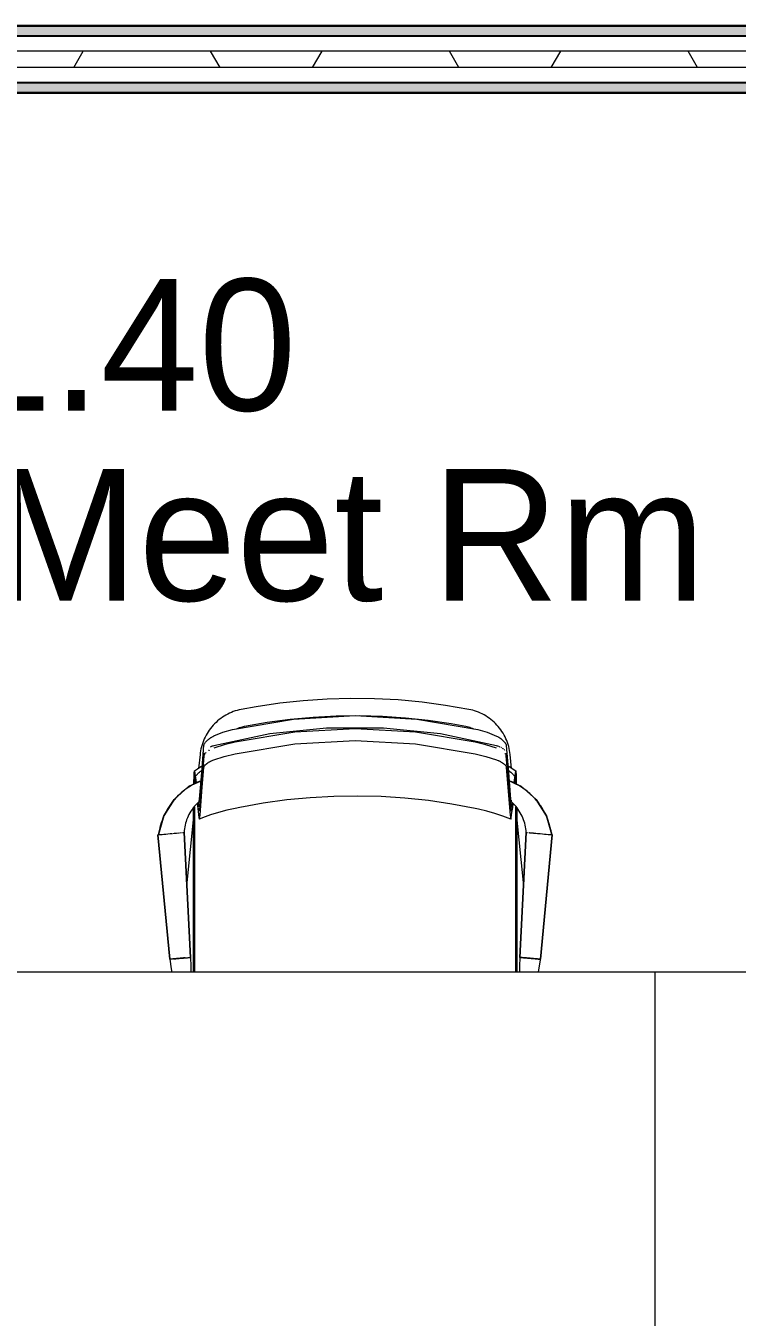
# Model space of a CAD drawing. Header units: millimetres. Extents: x 155920 to 295199, y -4084 to 97293.
# Drawn here: x 158580 to 159661, y 24945 to 26907 of the extents above; entities that cross this region are included whole.
import ezdxf

# ---------------------------------------------------------------- set-up
doc = ezdxf.new("R2010")
doc.units = ezdxf.units.MM
doc.header["$MEASUREMENT"] = 0
for name, color, linetype, lineweight in [('A-AREA-IDEN', 7, 'CONTINUOUS', 9), ('A-WALL', 7, 'CONTINUOUS', 9), ('A-WALL-PATT', 7, 'CONTINUOUS', 25), ('I-FURN', 8, 'CONTINUOUS', 9), ('I-WALL', 7, 'CONTINUOUS', 9)]:
    doc.layers.add(name, color=color, linetype=linetype, lineweight=lineweight)
doc.styles.add('Century Gothic', font='GOTHIC.TTF', dxfattribs={"height": 200})

msp = doc.modelspace()

# ---------------------------------------------------------------- hatches: boundary and pattern name
at = {"layer": 'A-WALL-PATT', "lineweight": 5}
msp.add_hatch(color=256, dxfattribs=at).paths.add_polyline_path([(157938, 26892.3), (161204.9, 26892.3), (161204.9, 26907.3), (157247.8, 26907.3), (157247.8, 26892.3), (157340, 26892.3)], flags=0)
at = {"layer": 'A-WALL-PATT', "lineweight": 9}
h = msp.add_hatch(color=256, dxfattribs=at)
h.paths.add_polyline_path([(160928.1, 26805.3), (161134.9, 26805.3), (161134.9, 26820.3), (160766.7, 26820.3), (160766.7, 26805.3)], flags=0)
h.paths.add_polyline_path([(157340, 26805.3), (160696.7, 26805.3), (160696.7, 26820.3), (157247.8, 26820.3), (157247.8, 26805.3)], flags=0)

# ---------------------------------------------------------------- linework, layer by layer
at = {"layer": 'A-WALL'}
for p, q in [((161204.9, 26892.3), (157247.8, 26892.3)), ((161204.9, 26891.3), (157247.8, 26891.3)), ((161204.9, 26868.8), (157247.8, 26868.8)), ((161204.9, 26843.8), (157247.8, 26843.8)), ((160696.7, 26821.3), (157247.8, 26821.3)), ((160696.7, 26820.3), (157247.8, 26820.3))]:
    msp.add_line(p, q, dxfattribs=at)
at = {"layer": 'A-WALL-PATT', "linetype": 'Continuous', "lineweight": 9}
for p, q in [((158652.5, 26843.8), (158666.9, 26868.8)), ((158874.9, 26843.8), (158860.5, 26868.8)), ((159015.4, 26843.8), (159029.8, 26868.8)), ((159237.8, 26843.8), (159223.4, 26868.8)), ((159378.3, 26843.8), (159392.7, 26868.8)), ((159600.7, 26843.8), (159586.3, 26868.8))]:
    msp.add_line(p, q, dxfattribs=at)
at = {"layer": 'I-FURN'}
for p, q in [((158898, 25866.1), (158895, 25865.1)), ((158901, 25867), (158898, 25866.1)), ((158904, 25867.8), (158901, 25867)), ((158907.1, 25868.4), (158904, 25867.8)), ((158929.8, 25872.5), (158907.1, 25868.4)), ((158965.5, 25877.8), (158929.8, 25872.5)), ((159001.4, 25881.7), (158965.5, 25877.8)), ((159037.5, 25884.1), (159001.4, 25881.7)), ((159073.6, 25885.1), (159037.5, 25884.1)), ((159109.7, 25884.7), (159073.6, 25885.1)), ((159145.8, 25882.8), (159109.7, 25884.7)), ((159181.8, 25879.4), (159145.8, 25882.8)), ((159217.6, 25874.6), (159181.8, 25879.4)), ((159253.2, 25868.4), (159217.6, 25874.6)), ((159255.8, 25867.9), (159253.2, 25868.4)), ((159258.9, 25867.1), (159255.8, 25867.9)), ((159261.8, 25866.2), (159258.9, 25867.1)), ((159264.8, 25865.2), (159261.8, 25866.2)), ((158866.4, 25846.6), (158864.3, 25844.3)), ((158868.7, 25848.8), (158866.4, 25846.6)), ((158871, 25850.9), (158868.7, 25848.8)), ((158873.4, 25852.9), (158871, 25850.9)), ((158875.9, 25854.8), (158873.4, 25852.9)), ((158878.4, 25856.6), (158875.9, 25854.8)), ((158881, 25858.2), (158878.4, 25856.6)), ((158883.7, 25859.8), (158881, 25858.2)), ((158886.5, 25861.3), (158883.7, 25859.8)), ((158889.3, 25862.7), (158886.5, 25861.3)), ((158892.1, 25863.9), (158889.3, 25862.7)), ((158895, 25865.1), (158892.1, 25863.9)), ((158893.8, 25837.9), (158986.5, 25853.7)), ((158912, 25842.9), (158946.6, 25848.9)), ((158946.6, 25848.9), (158981.4, 25853.6)), ((158981.4, 25853.6), (159016.3, 25856.8)), ((158986.5, 25853.7), (159080.1, 25859)), ((159016.3, 25856.8), (159051.4, 25858.7)), ((159051.4, 25858.7), (159086.5, 25859.1)), ((159080.1, 25859), (159173.8, 25853.7)), ((159086.5, 25859.1), (159121.5, 25858.2)), ((159121.5, 25858.2), (159156.6, 25855.8)), ((159156.6, 25855.8), (159191.4, 25852.1)), ((159173.8, 25853.7), (159266.5, 25837.9)), ((159191.4, 25852.1), (159226.2, 25846.9)), ((159226.2, 25846.9), (159248.2, 25842.9)), ((159267.7, 25864.1), (159264.8, 25865.2)), ((159270.6, 25862.9), (159267.7, 25864.1)), ((159273.4, 25861.5), (159270.6, 25862.9)), ((159276.1, 25860), (159273.4, 25861.5)), ((159278.8, 25858.5), (159276.1, 25860)), ((159281.5, 25856.8), (159278.8, 25858.5)), ((159284, 25855), (159281.5, 25856.8)), ((159286.5, 25853.1), (159284, 25855)), ((159288.9, 25851.2), (159286.5, 25853.1)), ((159291.3, 25849.1), (159288.9, 25851.2)), ((159293.5, 25846.9), (159291.3, 25849.1)), ((159295.7, 25844.7), (159293.5, 25846.9)), ((158853.5, 25829.1), (158852, 25826.3)), ((158855, 25831.8), (158853.5, 25829.1)), ((158856.7, 25834.5), (158855, 25831.8)), ((158858.4, 25837.1), (158856.7, 25834.5)), ((158860.3, 25839.6), (158858.4, 25837.1)), ((158862.2, 25842), (158860.3, 25839.6)), ((158864.3, 25844.3), (158862.2, 25842)), ((158865.3, 25828.1), (158879.3, 25833.8)), ((158950.5, 25831.2), (158865.3, 25813.2)), ((158879.3, 25833.8), (158893.8, 25837.9)), ((158988.4, 25833.8), (158897.6, 25818.7)), ((158900.5, 25839.2), (158902.4, 25840)), ((158902.4, 25840), (158904.3, 25840.8)), ((158904.3, 25840.8), (158906.3, 25841.4)), ((158906.3, 25841.4), (158908.3, 25842)), ((158908.3, 25842), (158910.3, 25842.5)), ((158910.3, 25842.5), (158912, 25842.9)), ((159036.8, 25840.2), (158950.5, 25831.2)), ((159080.1, 25838.9), (158988.4, 25833.8)), ((159123.5, 25840.2), (159036.8, 25840.2)), ((159171.9, 25833.8), (159080.1, 25838.9)), ((159209.8, 25831.2), (159123.5, 25840.2)), ((159262.7, 25818.7), (159171.9, 25833.8)), ((159294.9, 25813.2), (159209.8, 25831.2)), ((159248.2, 25842.9), (159250.3, 25842.5)), ((159250.3, 25842.5), (159252.3, 25841.9)), ((159252.3, 25841.9), (159254.3, 25841.3)), ((159254.3, 25841.3), (159256.2, 25840.7)), ((159256.2, 25840.7), (159258.2, 25839.9)), ((159258.2, 25839.9), (159260.1, 25839.1)), ((159266.5, 25837.9), (159280.9, 25833.7)), ((159280.9, 25833.7), (159294.9, 25828)), ((159297.7, 25842.3), (159295.7, 25844.7)), ((159299.7, 25839.9), (159297.7, 25842.3)), ((159301.6, 25837.4), (159299.7, 25839.9)), ((159303.3, 25834.8), (159301.6, 25837.4)), ((159305, 25832.2), (159303.3, 25834.8)), ((159306.6, 25829.5), (159305, 25832.2)), ((159308, 25826.7), (159306.6, 25829.5)), ((159309.4, 25823.9), (159308, 25826.7)), ((158845.8, 25808.7), (158845.2, 25805.7)), ((158846.6, 25811.8), (158845.8, 25808.7)), ((158847.4, 25814.8), (158846.6, 25811.8)), ((158847, 25772.6), (158850.3, 25813.9)), ((158848.4, 25817.7), (158847.4, 25814.8)), ((158849.5, 25820.6), (158848.4, 25817.7)), ((158850.7, 25823.5), (158849.5, 25820.6)), ((158852, 25826.3), (158850.7, 25823.5)), ((158881.3, 25814.6), (158865.3, 25809.6)), ((158897.6, 25818.7), (158881.3, 25814.6)), ((158897.6, 25801.1), (158988.4, 25816.2)), ((158988.4, 25816.2), (159080.1, 25821.3)), ((159080.1, 25821.3), (159171.9, 25816.2)), ((159171.9, 25816.2), (159262.7, 25801)), ((159278.9, 25814.5), (159262.7, 25818.7)), ((159294.9, 25809.5), (159278.9, 25814.5)), ((159310.6, 25821.1), (159309.4, 25823.9)), ((159309.9, 25813.8), (159313.2, 25772.6)), ((159311.7, 25818.1), (159310.6, 25821.1)), ((159312.7, 25815.2), (159311.7, 25818.1)), ((159313.6, 25812.2), (159312.7, 25815.2)), ((159314.3, 25809.2), (159313.6, 25812.2)), ((159314.9, 25806.1), (159314.3, 25809.2)), ((158844.4, 25799.9), (158842.2, 25778.8)), ((158844.7, 25802.6), (158844.4, 25799.9)), ((158845.2, 25805.7), (158844.7, 25802.6)), ((158850.3, 25802.3), (158847.1, 25762.5)), ((158850.3, 25798), (158847.1, 25758.9)), ((158865.3, 25791.9), (158881.3, 25796.9)), ((158881.3, 25796.9), (158897.6, 25801.1)), ((159262.7, 25801), (159278.9, 25796.9)), ((159278.9, 25796.9), (159294.9, 25791.9)), ((159313.1, 25762.4), (159309.9, 25802.2)), ((159313.1, 25758.9), (159309.9, 25798)), ((159315.5, 25803), (159314.9, 25806.1)), ((159315.8, 25799.9), (159315.5, 25803)), ((159318, 25778.8), (159315.8, 25799.9)), ((158835.3, 25762.3), (158835.5, 25769)), ((158835.9, 25774.9), (158840.7, 25778.4)), ((158836.1, 25774.4), (158838.4, 25757.6)), ((158837.7, 25766.9), (158838.5, 25768)), ((158838.5, 25768), (158839.4, 25769.1)), ((158839.4, 25769.1), (158840.3, 25770.1)), ((158840.3, 25770.1), (158841.3, 25771.1)), ((158840.7, 25778.4), (158845.6, 25781.6)), ((158841.3, 25771.1), (158842.3, 25772.1)), ((158842.3, 25772.1), (158843.4, 25773)), ((158843.4, 25773), (158844.5, 25773.9)), ((158843.8, 25731.9), (158847, 25772.6)), ((158844.5, 25773.9), (158845.6, 25774.7)), ((158845.6, 25781.6), (158847.8, 25782.9)), ((158845.6, 25774.7), (158846.7, 25775.5)), ((158847.3, 25743.9), (158850.3, 25780.4)), ((159309.9, 25780.3), (159312.9, 25743.9)), ((159312.4, 25782.9), (159315.3, 25781.2)), ((159313.1, 25775.7), (159314.3, 25774.9)), ((159313.2, 25772.6), (159316.5, 25731.9)), ((159314.3, 25774.9), (159315.5, 25774.1)), ((159315.3, 25781.2), (159320.2, 25777.9)), ((159315.5, 25774.1), (159316.6, 25773.2)), ((159316.6, 25773.2), (159317.7, 25772.2)), ((159317.7, 25772.2), (159318.7, 25771.3)), ((159318.7, 25771.3), (159319.7, 25770.2)), ((159319.7, 25770.2), (159320.7, 25769.2)), ((159320.2, 25777.9), (159324.3, 25774.9)), ((159320.7, 25769.2), (159321.6, 25768.1)), ((159321.6, 25768.1), (159322.5, 25767)), ((159321.8, 25757.4), (159324.2, 25774.4)), ((159324.7, 25769), (159324.9, 25762.4)), ((158804.9, 25731.7), (158827, 25751.2)), ((158827, 25751.2), (158804.9, 25731.7)), ((158827, 25751.2), (158804.9, 25731.7)), ((158821.5, 25746.3), (158827, 25751.2)), ((158827, 25751.2), (158846, 25759.9)), ((158846, 25759.9), (158827, 25751.2)), ((158846, 25759.9), (158827, 25751.2)), ((158827, 25751.2), (158833.7, 25754.2)), ((158836.4, 25762.6), (158835.1, 25762.3)), ((158835.1, 25762.3), (158835.3, 25755.5)), ((158835.1, 25755.3), (158835.1, 25762)), ((158835.7, 25764.4), (158835.6, 25762.3)), ((158836.5, 25759.9), (158836, 25766.1)), ((158836.4, 25765), (158836.6, 25765.4)), ((158836.9, 25756.8), (158836.5, 25759.9)), ((158836.6, 25765.4), (158836.8, 25765.7)), ((158836.7, 25763.7), (158836.6, 25764.6)), ((158836.9, 25762.7), (158836.7, 25763.7)), ((158836.8, 25765.7), (158836.9, 25765.7)), ((158836.9, 25765.7), (158837.7, 25766.9)), ((158837.7, 25757.3), (158836.9, 25762.7)), ((158847.1, 25758.9), (158843.9, 25719.9)), ((158847.1, 25762), (158844.1, 25724.7)), ((159316.3, 25719.9), (159313.1, 25758.9)), ((159316.1, 25724.6), (159313.2, 25762)), ((159333.2, 25751.2), (159314.3, 25759.9)), ((159314.3, 25759.9), (159333.2, 25751.2)), ((159333.2, 25751.2), (159314.3, 25759.9)), ((159322.5, 25767), (159323.3, 25765.8)), ((159323.7, 25764.5), (159322.6, 25757.1)), ((159323.3, 25765.8), (159323.9, 25764.9)), ((159323.7, 25759.9), (159323.3, 25756.4)), ((159324.2, 25766.1), (159323.7, 25759.9)), ((159324.6, 25762.4), (159324.6, 25764.4)), ((159325.1, 25755.2), (159325.4, 25762.4)), ((159325.4, 25753.8), (159325.4, 25762.4)), ((159326.6, 25754.2), (159333.2, 25751.2)), ((159355.3, 25731.7), (159333.2, 25751.2)), ((159333.2, 25751.2), (159355.3, 25731.7)), ((159333.2, 25751.2), (159338.8, 25746.3)), ((159355.3, 25731.7), (159333.2, 25751.2)), ((158789.3, 25706.7), (158804.9, 25731.7)), ((158804.9, 25731.7), (158789.3, 25706.7)), ((158804.9, 25731.7), (158789.3, 25706.7)), ((158801, 25725.4), (158804.9, 25731.7)), ((158804.9, 25731.7), (158810.5, 25736.6)), ((158842.3, 25730.1), (158842.4, 25728.8)), ((158844.4, 25707.5), (158847.3, 25743.9)), ((158976.2, 25730.8), (158940.5, 25725.9)), ((159012, 25734.2), (158976.2, 25730.8)), ((159047.9, 25736.2), (159012, 25734.2)), ((159083.9, 25736.8), (159047.9, 25736.2)), ((159119.9, 25735.9), (159083.9, 25736.8)), ((159155.9, 25733.6), (159119.9, 25735.9)), ((159191.7, 25729.9), (159155.9, 25733.6)), ((159227.3, 25724.7), (159191.7, 25729.9)), ((159312.9, 25743.9), (159315.9, 25707.5)), ((159317.8, 25728.8), (159318, 25730.3)), ((159349.8, 25736.6), (159355.3, 25731.7)), ((159371, 25706.7), (159355.3, 25731.7)), ((159355.3, 25731.7), (159371, 25706.7)), ((159355.3, 25731.7), (159359.2, 25725.4)), ((159371, 25706.7), (159355.3, 25731.7)), ((158789.3, 25706.7), (158799.3, 25722.8)), ((158834.6, 25691.6), (158834.5, 25718.2)), ((158834.6, 25718.3), (158834.7, 25655.8)), ((158835.1, 25716.6), (158835.1, 25719.2)), ((158835.1, 25469), (158835.1, 25716.6)), ((158835.8, 25719.9), (158835.8, 25718)), ((158835.8, 25718), (158835.8, 25469)), ((158840, 25725.2), (158840.3, 25722.2)), ((158840.3, 25722.2), (158841.5, 25713.2)), ((158842.3, 25716.5), (158841, 25726.1)), ((158841.5, 25713.2), (158842.8, 25704.1)), ((158842.9, 25721.7), (158842.2, 25726.7)), ((158845, 25714.9), (158843, 25714.1)), ((158872.6, 25711.9), (158860.3, 25708)), ((158885, 25715.2), (158872.6, 25711.9)), ((158897.6, 25718.1), (158885, 25715.2)), ((158905, 25719.6), (158897.6, 25718.1)), ((158940.5, 25725.9), (158905, 25719.6)), ((159262.7, 25718.1), (159227.3, 25724.7)), ((159267.7, 25717), (159262.7, 25718.1)), ((159280.2, 25714), (159267.7, 25717)), ((159292.6, 25710.4), (159280.2, 25714)), ((159304.8, 25706.3), (159292.6, 25710.4)), ((159317.3, 25714.1), (159315.3, 25714.9)), ((159318.1, 25726.8), (159317.3, 25721.6)), ((159317.5, 25704.1), (159318.5, 25711.8)), ((159319.2, 25726.1), (159317.9, 25716.5)), ((159318.5, 25711.8), (159319.6, 25719.5)), ((159319.6, 25719.5), (159320.3, 25725.2)), ((159324.3, 25718), (159324.3, 25720.1)), ((159324.3, 25469), (159324.3, 25718)), ((159325.4, 25716.6), (159325.4, 25718.8)), ((159325.4, 25469), (159325.4, 25716.6)), ((159325.6, 25655.8), (159325.7, 25718.3)), ((159325.7, 25718.2), (159325.7, 25691.6)), ((159360.9, 25722.8), (159371, 25706.7)), ((158781.3, 25678.2), (158789.3, 25706.7)), ((158789.3, 25706.7), (158781.3, 25678.2)), ((158781.3, 25678.2), (158789.3, 25706.7)), ((158789.3, 25706.7), (158781.3, 25678.2)), ((158834.6, 25705.5), (158824.2, 25605.4)), ((158834.6, 25655.8), (158834.6, 25691.6)), ((158848.1, 25703.6), (158843.4, 25701.8)), ((158860.3, 25708), (158848.1, 25703.6)), ((159316.8, 25701.8), (159304.8, 25706.3)), ((159336.1, 25605.4), (159325.7, 25705.4)), ((159325.7, 25691.6), (159325.7, 25655.8)), ((159378.9, 25678.2), (159371, 25706.7)), ((159371, 25706.7), (159378.9, 25678.2)), ((159371, 25706.7), (159378.9, 25678.2)), ((159378.9, 25678.2), (159371, 25706.7)), ((158798.4, 25488.8), (158780.5, 25678.1)), ((158780.5, 25678.1), (158798.4, 25488.8)), ((158780.5, 25678.1), (158780.8, 25678.1)), ((158780.8, 25678.1), (158781.6, 25678.2)), ((158781.6, 25678.2), (158782.9, 25678.3)), ((158782.9, 25678.3), (158784.7, 25678.4)), ((158784.7, 25678.4), (158786.9, 25678.6)), ((158786.9, 25678.6), (158789.5, 25678.9)), ((158789.5, 25678.9), (158792.4, 25679.1)), ((158792.4, 25679.1), (158795.5, 25679.4)), ((158795.5, 25679.4), (158798.8, 25679.7)), ((158798.8, 25679.7), (158802.1, 25680)), ((158803.1, 25680.1), (158805.3, 25680.3)), ((158805.3, 25680.3), (158808, 25680.5)), ((158808.4, 25680.5), (158812.6, 25680.9)), ((158808.4, 25680.5), (158811.3, 25680.8)), ((158813.9, 25681), (158816.1, 25681.2)), ((158813.9, 25681), (158816.1, 25681.2)), ((158817.9, 25681.4), (158819.3, 25681.5)), ((158819.3, 25681.5), (158820.1, 25681.5)), ((158820.1, 25681.5), (158820.3, 25681.6)), ((158820.3, 25681.6), (158829.9, 25491.6)), ((158829.9, 25491.6), (158820.3, 25681.6)), ((159330.3, 25491.6), (159339.9, 25681.6)), ((159339.9, 25681.6), (159330.3, 25491.6)), ((159339.9, 25681.6), (159340.2, 25681.5)), ((159340.2, 25681.5), (159341, 25681.5)), ((159341, 25681.5), (159342.3, 25681.4)), ((159344.1, 25681.2), (159346.3, 25681)), ((159348.9, 25680.8), (159351.8, 25680.5)), ((159352.3, 25680.5), (159355, 25680.3)), ((159355, 25680.3), (159357.2, 25680.1)), ((159358.2, 25680), (159361.5, 25679.7)), ((159361.5, 25679.7), (159364.7, 25679.4)), ((159379.8, 25678.1), (159361.9, 25488.8)), ((159361.9, 25488.8), (159379.8, 25678.1)), ((159364.7, 25679.4), (159367.8, 25679.1)), ((159367.8, 25679.1), (159370.7, 25678.9)), ((159370.7, 25678.9), (159373.3, 25678.6)), ((159373.3, 25678.6), (159375.6, 25678.4)), ((159375.6, 25678.4), (159377.4, 25678.3)), ((159377.4, 25678.3), (159378.7, 25678.2)), ((159378.7, 25678.2), (159379.5, 25678.1)), ((159379.5, 25678.1), (159379.8, 25678.1)), ((158834.7, 25655.8), (158834.2, 25655.8)), ((158834.2, 25655.8), (158834.2, 25469)), ((159326, 25655.8), (159325.6, 25655.8)), ((159326, 25655.8), (159326, 25469)), ((158798.5, 25488.8), (158800.7, 25474.3)), ((158800.7, 25474.3), (158801.6, 25469)), ((158830.1, 25491.6), (158830.3, 25478.5)), ((158830.3, 25478.5), (158830.4, 25469)), ((159330.1, 25478.5), (159330, 25469)), ((159330.3, 25491.6), (159330.1, 25478.5)), ((159358.8, 25469), (159361.8, 25488.1)), ((159361.8, 25488.1), (159361.9, 25488.8)), ((162185.8, 25469), (156885.8, 25469)), ((159535.8, 25469), (159535.8, 24069))]:
    msp.add_line(p, q, dxfattribs=at)
msp.add_ellipse((159080.5, 25251.3), major_axis=(-825, 0), ratio=0.648816, start_param=4.410918, end_param=4.412924, dxfattribs=at)
for points, knots in [([(158850.3, 25813.9), (158850.4, 25814.4), (158850.7, 25815.6), (158852.4, 25818.3), (158855, 25821.1), (158857.8, 25823.4), (158859.2, 25824.4), (158860.3, 25825.2), (158861.5, 25826), (158863.2, 25827), (158864.4, 25827.6), (158865.3, 25828.1)], [0, 0, 0, 0, 0.142857, 0.285714, 0.571429, 0.678571, 0.732143, 0.785714, 0.839286, 0.892857, 1, 1, 1, 1]), ([(159294.9, 25828), (159296.1, 25827.4), (159298.4, 25826.2), (159302.5, 25823.5), (159305.7, 25820.6), (159307.6, 25818.4), (159308.4, 25817.3), (159308.9, 25816.5), (159309.3, 25815.8), (159309.7, 25814.9), (159309.9, 25814.2), (159309.9, 25813.8)], [0, 0, 0, 0, 0.142857, 0.285714, 0.571429, 0.678571, 0.732143, 0.785714, 0.839286, 0.892857, 1, 1, 1, 1]), ([(158850.3, 25780.4), (158850.4, 25781.1), (158851.1, 25782.7), (158853.8, 25785.8), (158857.7, 25788.5), (158861.9, 25790.6), (158864.2, 25791.5), (158865.3, 25791.9)], [-1, -1, -1, -1, -0.785714, -0.571429, -0.285714, -0.142857, 0, 0, 0, 0]), ([(158852, 25801.3), (158851.7, 25801), (158851.4, 25800.6), (158851.2, 25800.2), (158851.1, 25800)], [0.7142857, 0.7142857, 0.7142857, 0.7142857, 0.7857143, 0.8194696, 0.8194696, 0.8194696, 0.8194696]), ([(159294.9, 25791.9), (159295.8, 25791.6), (159297.1, 25791.1), (159298.7, 25790.4), (159299.9, 25789.8), (159301.1, 25789.2), (159302.6, 25788.3), (159305.4, 25786.5), (159308, 25784.2), (159309.6, 25781.9), (159309.9, 25780.8), (159309.9, 25780.3)], [-1, -1, -1, -1, -0.892857, -0.839286, -0.785714, -0.732143, -0.678571, -0.571429, -0.285714, -0.142857, 0, 0, 0, 0]), ([(158845.6, 25759.6), (158839.3, 25757.2), (158824.5, 25749.7), (158804.3, 25732.3), (158788.2, 25707.2), (158782.7, 25688), (158781.3, 25678.2)], [0.2610854, 0.2610854, 0.2610854, 0.2610854, 0.4, 0.6, 0.8, 1, 1, 1, 1]), ([(158836.6, 25764.6), (158836.5, 25764.8), (158836.4, 25765.1), (158836.3, 25764.8), (158836.1, 25763.1), (158836, 25760.4), (158835.9, 25758.7), (158835.9, 25757.7)], [0, 0, 0, 0, 0.166667, 0.333333, 0.666667, 0.833333, 1, 1, 1, 1]), ([(159378.9, 25678.2), (159376.9, 25692.9), (159369, 25714.2), (159350.4, 25737.3), (159333.6, 25750.8), (159321, 25757.2), (159314.7, 25759.6)], [-1, -1, -1, -1, -0.7, -0.55, -0.4, -0.2610856, -0.2610856, -0.2610856, -0.2610856]), ([(158841.9, 25727.7), (158840.5, 25726.4), (158833.4, 25719.1), (158823.8, 25703.8), (158820.5, 25688.9), (158820.1, 25681.6)], [0.4429331, 0.4429331, 0.4429331, 0.4429331, 0.5, 0.75, 1, 1, 1, 1]), ([(159340.1, 25681.6), (159339.7, 25688.9), (159336.4, 25703.8), (159326.8, 25719.1), (159319.7, 25726.4), (159318.4, 25727.7)], [0, 0, 0, 0, 0.25, 0.5, 0.5570619, 0.5570619, 0.5570619, 0.5570619]), ([(159344, 25681.2), (159344.1, 25681.2), (159344.5, 25681.2), (159345.3, 25681.1), (159346.3, 25681), (159347, 25681), (159347.4, 25680.9), (159347.6, 25680.9), (159347.9, 25680.9), (159348.3, 25680.8), (159349, 25680.8), (159349.9, 25680.7), (159351, 25680.6), (159351.6, 25680.5), (159351.8, 25680.5)], [-0.8645336, -0.8645336, -0.8645336, -0.8645336, -0.8611111, -0.8333333, -0.8055556, -0.7916667, -0.7847222, -0.7777778, -0.7708333, -0.7638889, -0.75, -0.7222222, -0.6944444, -0.6777833, -0.6777833, -0.6777833, -0.6777833]), ([(158826.4, 25491.2), (158827, 25491.3), (158828, 25491.4), (158829.6, 25491.5), (158830.1, 25491.6), (158830.1, 25491.6)], [-0.2222222, -0.2222222, -0.2222222, -0.2222222, -0.1666667, -0.1111111, 0, 0, 0, 0]), ([(159346.1, 25490.2), (159345.2, 25490.3), (159343.4, 25490.4), (159340.7, 25490.7), (159338.2, 25490.9), (159335.9, 25491.1), (159334, 25491.2), (159332.4, 25491.4), (159330.8, 25491.5), (159330.3, 25491.6), (159330.3, 25491.6)], [-0.4999756, -0.4999756, -0.4999756, -0.4999756, -0.4444444, -0.3888889, -0.3333333, -0.2777778, -0.2222222, -0.1666667, -0.1111111, 0, 0, 0, 0]), ([(159330.3, 25491.6), (159330.3, 25491.6), (159330.5, 25491.5), (159331.4, 25491.5), (159333.8, 25491.3), (159338.8, 25490.8), (159343.4, 25490.4), (159346.1, 25490.2)], [-1, -1, -1, -1, -0.9444444, -0.8888889, -0.7777778, -0.6666667, -0.5, -0.5, -0.5, -0.5]), ([(159346.1, 25490.2), (159347, 25490.1), (159349.8, 25489.9), (159353.3, 25489.6), (159355.6, 25489.4), (159356.3, 25489.3)], [-0.4999756, -0.4999756, -0.4999756, -0.4999756, -0.4444444, -0.3333333, -0.2779256, -0.2779256, -0.2779256, -0.2779256]), ([(159361.9, 25488.8), (159361.9, 25488.8), (159361.2, 25488.9), (159358.9, 25489.1), (159357, 25489.2), (159356.3, 25489.3)], [-1, -1, -1, -1, -0.8888889, -0.7777778, -0.722393, -0.722393, -0.722393, -0.722393])]:
    msp.add_open_spline(points, degree=3, knots=knots, dxfattribs=at)
for points in [[(158861.9, 25812.2), (158861.2, 25811.9), (158860.4, 25811.6), (158859.7, 25811.3)], [(158865.3, 25813.2), (158864.3, 25813), (158863.4, 25812.7), (158862.4, 25812.4)], [(159297.7, 25812.4), (159296.8, 25812.7), (159295.9, 25812.9), (159294.9, 25813.2)], [(159300.3, 25811.3), (159299.7, 25811.6), (159299, 25811.9), (159298.4, 25812.1)], [(159302.7, 25810.2), (159302.3, 25810.4), (159301.9, 25810.6), (159301.5, 25810.8)], [(159305.6, 25808.3), (159305.2, 25808.6), (159304.7, 25808.9), (159304.2, 25809.2)], [(159307.8, 25806.2), (159307.5, 25806.6), (159307.1, 25807.1), (159306.6, 25807.5)], [(158850.8, 25799.6), (158850.6, 25799), (158850.4, 25798.5), (158850.3, 25798)], [(158853.8, 25803.1), (158853.3, 25802.7), (158852.9, 25802.3), (158852.5, 25801.9)], [(158858.8, 25806.6), (158858.4, 25806.4), (158857.9, 25806.1), (158857.5, 25805.9)], [(159309.2, 25800), (159308.9, 25800.4), (159308.6, 25800.8), (159308.3, 25801.3)], [(159309.9, 25798), (159309.9, 25798.5), (159309.7, 25799), (159309.4, 25799.5)], [(158835.5, 25769), (158835.5, 25770.2), (158835.6, 25772.2), (158835.8, 25774.3), (158835.9, 25775.1), (158836, 25774.8), (158836.1, 25774.4)], [(159324.2, 25774.4), (159324.2, 25774.8), (159324.3, 25775.1), (159324.5, 25774.3), (159324.6, 25772.2), (159324.7, 25770.2), (159324.7, 25769)], [(158836, 25766.1), (158836, 25766.7), (158835.8, 25767.1), (158835.7, 25765.6), (158835.7, 25764.4)], [(159324, 25764.6), (159323.9, 25764.9), (159323.8, 25765.1), (159323.7, 25764.8), (159323.7, 25764.5)], [(159324.4, 25757.8), (159324.3, 25759.6), (159324.2, 25762.6), (159324.1, 25764.2), (159324, 25764.6)], [(159324.6, 25764.4), (159324.5, 25765.6), (159324.4, 25767.1), (159324.3, 25766.7), (159324.2, 25766.1)], [(158842.4, 25728.8), (158842.6, 25727.8), (158842.9, 25726.6), (158843.3, 25727.7), (158843.6, 25730.2), (158843.8, 25731.9)], [(159316.5, 25731.9), (159316.6, 25730.2), (159316.9, 25727.7), (159317.4, 25726.6), (159317.7, 25727.8), (159317.8, 25728.8)], [(158843.9, 25719.9), (158843.8, 25718.3), (158843.5, 25715.8), (158843.1, 25714), (158842.7, 25714.1), (158842.4, 25715.5), (158842.3, 25716.5)], [(158844.1, 25724.7), (158844, 25723.2), (158843.7, 25720.8), (158843.3, 25719.8), (158843.1, 25720.8), (158842.9, 25721.7)], [(159317.3, 25721.6), (159317.2, 25720.7), (159316.9, 25719.7), (159316.5, 25720.7), (159316.3, 25723.1), (159316.1, 25724.6)], [(159317.9, 25716.5), (159317.8, 25715.5), (159317.5, 25714.1), (159317.1, 25714), (159316.7, 25715.8), (159316.5, 25718.3), (159316.3, 25719.9)], [(158842.8, 25704.1), (158842.9, 25703.1), (158843.2, 25701.8), (158843.6, 25701.7), (158844, 25703.5), (158844.2, 25706), (158844.4, 25707.5)], [(159315.9, 25707.5), (159316, 25706), (159316.3, 25703.5), (159316.7, 25701.7), (159317.1, 25701.8), (159317.4, 25703.1), (159317.5, 25704.1)], [(159352.3, 25680.5), (159353.1, 25680.4), (159353.8, 25680.4), (159354.6, 25680.3)], [(159357.2, 25680.1), (159357.6, 25680), (159358, 25680), (159358.3, 25680)], [(158802.1, 25489.1), (158800.9, 25489), (158799, 25488.9), (158798.4, 25488.8), (158798.4, 25488.8)], [(158804, 25489.3), (158803.4, 25489.2), (158802.8, 25489.2), (158802.2, 25489.1)], [(158806.3, 25489.5), (158805.5, 25489.4), (158804.8, 25489.4), (158804.2, 25489.3)], [(158804.2, 25489.3), (158804.8, 25489.4), (158805.5, 25489.4), (158806.3, 25489.5)], [(158808.8, 25489.7), (158807.9, 25489.6), (158807.2, 25489.6), (158806.4, 25489.5)], [(158806.4, 25489.5), (158807.2, 25489.6), (158807.9, 25489.6), (158808.8, 25489.7)], [(158811.4, 25489.9), (158810.6, 25489.9), (158809.7, 25489.8), (158808.9, 25489.7)], [(158808.9, 25489.7), (158809.7, 25489.8), (158810.6, 25489.9), (158811.4, 25489.9)], [(158814.1, 25490.2), (158813.3, 25490.1), (158812.4, 25490), (158811.6, 25490)], [(158811.6, 25489.9), (158812.4, 25490), (158813.3, 25490.1), (158814.1, 25490.2)], [(158816.9, 25490.4), (158816, 25490.3), (158815.2, 25490.3), (158814.3, 25490.2)], [(158814.3, 25490.2), (158815.2, 25490.3), (158816, 25490.3), (158816.9, 25490.4)], [(158819.5, 25490.7), (158818.7, 25490.6), (158817.9, 25490.5), (158817, 25490.4)], [(158817, 25490.4), (158817.9, 25490.5), (158818.7, 25490.6), (158819.5, 25490.6)], [(158822, 25490.9), (158821.3, 25490.8), (158820.5, 25490.7), (158819.7, 25490.7)], [(158819.7, 25490.7), (158820.5, 25490.7), (158821.3, 25490.8), (158822, 25490.9)], [(158822.2, 25490.9), (158822.9, 25490.9), (158823.6, 25491), (158824.3, 25491.1)], [(158824.4, 25491.1), (158825.1, 25491.1), (158825.7, 25491.2), (158826.3, 25491.2)], [(158830.1, 25491.6), (158830.1, 25491.6), (158830, 25491.6), (158829.8, 25491.5)], [(159351.5, 25489.7), (159350.6, 25489.8), (159348.9, 25489.9), (159347, 25490.1), (159346.1, 25490.2)], [(159354, 25489.5), (159353.2, 25489.6), (159352.4, 25489.6), (159351.5, 25489.7)], [(159356.3, 25489.3), (159355.6, 25489.4), (159354.8, 25489.4), (159354, 25489.5)], [(159356.3, 25489.3), (159357, 25489.2), (159358.3, 25489.1), (159359.9, 25489), (159361, 25488.9), (159361.7, 25488.8), (159361.9, 25488.8), (159361.9, 25488.8)]]:
    msp.add_open_spline(points, degree=3, dxfattribs=at)
at = {"layer": 'I-WALL', "lineweight": 30}
for p, q in [((161204.9, 26907.3), (157247.8, 26907.3)), ((157247.8, 26805.3), (160696.7, 26805.3))]:
    msp.add_line(p, q, dxfattribs=at)

# ---------------------------------------------------------------- texts
at = {"layer": 'A-AREA-IDEN', "style": 'Century Gothic'}
for s, p in [('1.40', (158470.5, 26322.7)), ('8-12P Meet Rm', (157740.2, 26033.7))]:
    msp.add_text(s, height=200, dxfattribs=at).set_placement(p)

doc.saveas('drawing.dxf')
